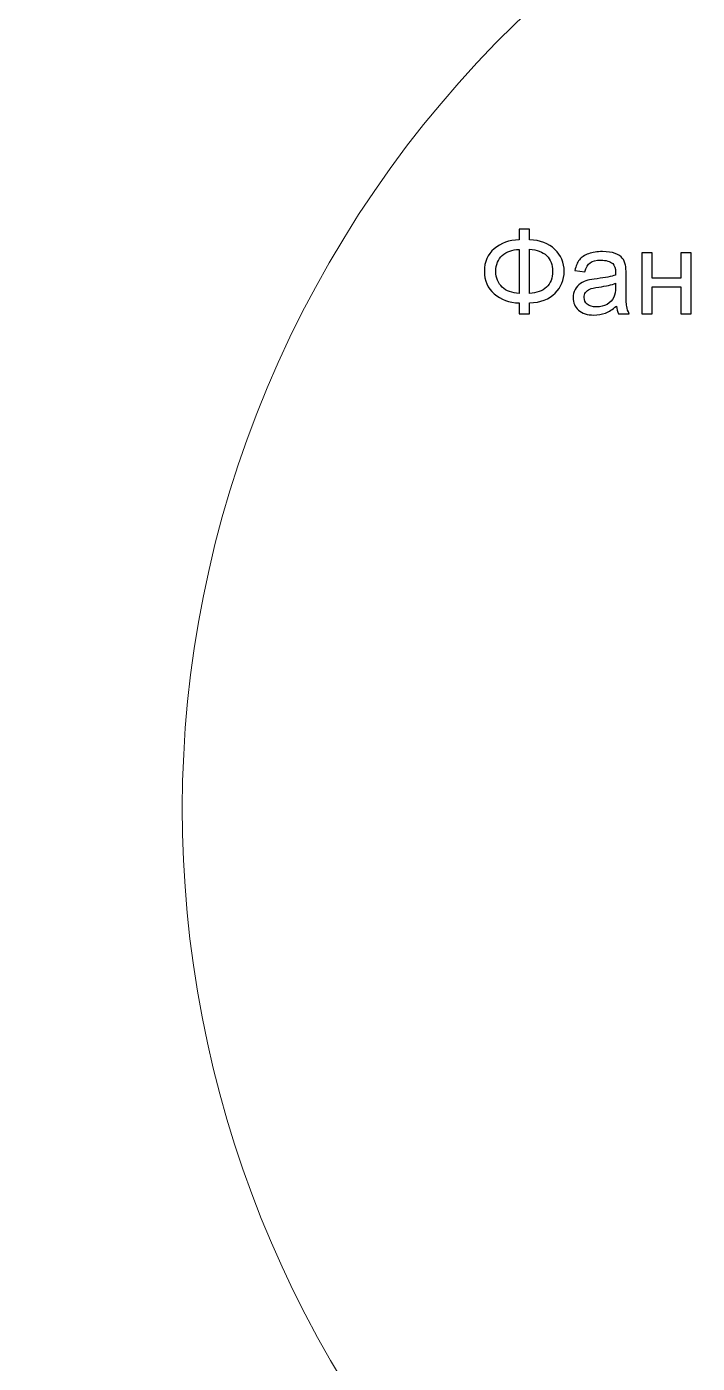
# Model space of a CAD drawing. Header units: millimetres. Extents: x -998 to 1016, y -1915 to 1914.
# Drawn here: x 656.8 to 736.4, y 843.8 to 1002.4 of the extents above; entities that cross this region are included whole.
import ezdxf

# ---------------------------------------------------------------- set-up
doc = ezdxf.new("R2010")
doc.units = ezdxf.units.MM
doc.header["$MEASUREMENT"] = 0
doc.layers.add('layer 1', color=7, linetype='Continuous')

msp = doc.modelspace()

# ---------------------------------------------------------------- linework, layer by layer
at = {"layer": 'layer 1', "color": 254, "lineweight": 20}
msp.add_open_spline([(917.903, 844.4337), (882.0045, 782.2557), (802.4977, 760.9519), (740.3197, 796.8504), (740.3197, 796.8504), (678.1417, 832.7489), (656.8379, 912.2557), (692.7364, 974.4337), (692.7364, 974.4337), (728.6349, 1036.6117), (808.1417, 1057.9155), (870.3197, 1022.017), (870.3197, 1022.017), (932.4977, 986.1185), (953.8015, 906.6117), (917.903, 844.4337)], degree=3, knots=[0, 0, 0, 0, 0.2, 0.2, 0.2, 0.2, 0.4, 0.4, 0.4, 0.4, 0.6, 0.6, 0.6, 0.6, 1, 1, 1, 1], dxfattribs=at)
at = {"layer": 'layer 1', "color": 250}
for points, knots in [([(715.2663, 977.1639), (715.2663, 977.1639), (715.2663, 978.4313), (715.2663, 978.4313), (715.2663, 978.4313), (715.2663, 978.4313), (716.5058, 978.4313), (716.5058, 978.4313), (716.5058, 978.4313), (716.5058, 978.4313), (716.5058, 977.1639), (716.5058, 977.1639), (716.5058, 977.1639), (717.7756, 977.0966), (718.7783, 976.7136), (719.5118, 976.0149), (719.5118, 976.0149), (720.2477, 975.3162), (720.6144, 974.4504), (720.6144, 973.4151), (720.6144, 973.4151), (720.6144, 972.4007), (720.2593, 971.5395), (719.5467, 970.8292), (719.5467, 970.8292), (718.834, 970.1213), (717.822, 969.729), (716.5058, 969.657), (716.5058, 969.657), (716.5058, 969.657), (716.5058, 968.3757), (716.5058, 968.3757), (716.5058, 968.3757), (716.5058, 968.3757), (715.2663, 968.3757), (715.2663, 968.3757), (715.2663, 968.3757), (715.2663, 968.3757), (715.2663, 969.657), (715.2663, 969.657), (715.2663, 969.657), (714.0871, 969.7034), (713.1052, 970.0632), (712.3207, 970.7387), (712.3207, 970.7387), (711.5361, 971.4119), (711.1438, 972.3055), (711.1438, 973.4151), (711.1438, 973.4151), (711.1438, 974.527), (711.5361, 975.4183), (712.3183, 976.0868), (712.3183, 976.0868), (713.1006, 976.7554), (714.0825, 977.1128), (715.2663, 977.1639)], [0, 0, 0, 0, 0.06666667, 0.06666667, 0.06666667, 0.06666667, 0.13333333, 0.13333333, 0.13333333, 0.13333333, 0.2, 0.2, 0.2, 0.2, 0.26666667, 0.26666667, 0.26666667, 0.26666667, 0.33333333, 0.33333333, 0.33333333, 0.33333333, 0.4, 0.4, 0.4, 0.4, 0.46666667, 0.46666667, 0.46666667, 0.46666667, 0.53333333, 0.53333333, 0.53333333, 0.53333333, 0.6, 0.6, 0.6, 0.6, 0.66666667, 0.66666667, 0.66666667, 0.66666667, 0.73333333, 0.73333333, 0.73333333, 0.73333333, 0.8, 0.8, 0.8, 0.8, 0.86666667, 0.86666667, 0.86666667, 0.86666667, 1, 1, 1, 1]), ([(715.2663, 976.0218), (714.4446, 975.9847), (713.7807, 975.7433), (713.2724, 975.293), (713.2724, 975.293), (712.764, 974.8427), (712.5087, 974.2159), (712.5087, 973.4105), (712.5087, 973.4105), (712.5087, 972.6143), (712.7594, 971.9899), (713.2608, 971.5349), (713.2608, 971.5349), (713.7621, 971.0799), (714.4307, 970.8362), (715.2663, 970.7991), (715.2663, 970.7991), (715.2663, 970.7991), (715.2663, 976.0218), (715.2663, 976.0218)], [0, 0, 0, 0, 0.16666667, 0.16666667, 0.16666667, 0.16666667, 0.33333333, 0.33333333, 0.33333333, 0.33333333, 0.5, 0.5, 0.5, 0.5, 0.66666667, 0.66666667, 0.66666667, 0.66666667, 1, 1, 1, 1]), ([(716.5058, 976.0358), (716.5058, 976.0358), (716.5058, 970.7851), (716.5058, 970.7851), (716.5058, 970.7851), (717.3577, 970.8269), (718.0263, 971.0753), (718.516, 971.5303), (718.516, 971.5303), (719.0058, 971.9852), (719.2495, 972.612), (719.2495, 973.4105), (719.2495, 973.4105), (719.2495, 974.195), (719.0105, 974.8148), (718.53, 975.2744), (718.53, 975.2744), (718.0495, 975.7317), (717.3763, 975.9847), (716.5058, 976.0358)], [0, 0, 0, 0, 0.16666667, 0.16666667, 0.16666667, 0.16666667, 0.33333333, 0.33333333, 0.33333333, 0.33333333, 0.5, 0.5, 0.5, 0.5, 0.66666667, 0.66666667, 0.66666667, 0.66666667, 1, 1, 1, 1]), ([(726.8168, 969.281), (726.3618, 968.8933), (725.9231, 968.6218), (725.503, 968.4616), (725.503, 968.4616), (725.0828, 968.3014), (724.6325, 968.2225), (724.1497, 968.2225), (724.1497, 968.2225), (723.3558, 968.2225), (722.7454, 968.4152), (722.3182, 968.8028), (722.3182, 968.8028), (721.8911, 969.1881), (721.6776, 969.6826), (721.6776, 970.2838), (721.6776, 970.2838), (721.6776, 970.6366), (721.7588, 970.9592), (721.919, 971.2517), (721.919, 971.2517), (722.0815, 971.5442), (722.2927, 971.7763), (722.5527, 971.9527), (722.5527, 971.9527), (722.815, 972.1291), (723.1075, 972.2638), (723.4348, 972.3543), (723.4348, 972.3543), (723.6762, 972.417), (724.0406, 972.4773), (724.5257, 972.5377), (724.5257, 972.5377), (725.5146, 972.6537), (726.2458, 972.7953), (726.7123, 972.9578), (726.7123, 972.9578), (726.717, 973.1249), (726.7193, 973.2317), (726.7193, 973.2758), (726.7193, 973.2758), (726.7193, 973.7726), (726.6032, 974.1231), (726.3711, 974.3273), (726.3711, 974.3273), (726.0578, 974.6036), (725.5912, 974.7405), (724.9737, 974.7405), (724.9737, 974.7405), (724.3958, 974.7405), (723.9686, 974.6384), (723.6947, 974.4364), (723.6947, 974.4364), (723.4185, 974.2345), (723.2166, 973.877), (723.0843, 973.3617), (723.0843, 973.3617), (723.0843, 973.3617), (721.8865, 973.5288), (721.8865, 973.5288), (721.8865, 973.5288), (721.9956, 974.0418), (722.1743, 974.4573), (722.425, 974.773), (722.425, 974.773), (722.6757, 975.0887), (723.0378, 975.3301), (723.5114, 975.5019), (723.5114, 975.5019), (723.9826, 975.6713), (724.5327, 975.7572), (725.1548, 975.7572), (725.1548, 975.7572), (725.7722, 975.7572), (726.2759, 975.6853), (726.6636, 975.539), (726.6636, 975.539), (727.0489, 975.3928), (727.3344, 975.2117), (727.5155, 974.9912), (727.5155, 974.9912), (727.6965, 974.7707), (727.8242, 974.4921), (727.8985, 974.1556), (727.8985, 974.1556), (727.938, 973.9467), (727.9588, 973.5706), (727.9588, 973.0298), (727.9588, 973.0298), (727.9588, 973.0298), (727.9588, 971.4049), (727.9588, 971.4049), (727.9588, 971.4049), (727.9588, 970.2698), (727.9844, 969.5526), (728.0354, 969.2485), (728.0354, 969.2485), (728.0842, 968.9444), (728.1863, 968.6542), (728.3349, 968.3757), (728.3349, 968.3757), (728.3349, 968.3757), (727.0536, 968.3757), (727.0536, 968.3757), (727.0536, 968.3757), (726.9305, 968.6334), (726.8516, 968.9351), (726.8168, 969.281)], [0, 0, 0, 0, 0.03571429, 0.03571429, 0.03571429, 0.03571429, 0.07142857, 0.07142857, 0.07142857, 0.07142857, 0.10714286, 0.10714286, 0.10714286, 0.10714286, 0.14285714, 0.14285714, 0.14285714, 0.14285714, 0.17857143, 0.17857143, 0.17857143, 0.17857143, 0.21428571, 0.21428571, 0.21428571, 0.21428571, 0.25, 0.25, 0.25, 0.25, 0.28571429, 0.28571429, 0.28571429, 0.28571429, 0.32142857, 0.32142857, 0.32142857, 0.32142857, 0.35714286, 0.35714286, 0.35714286, 0.35714286, 0.39285714, 0.39285714, 0.39285714, 0.39285714, 0.42857143, 0.42857143, 0.42857143, 0.42857143, 0.46428571, 0.46428571, 0.46428571, 0.46428571, 0.5, 0.5, 0.5, 0.5, 0.53571429, 0.53571429, 0.53571429, 0.53571429, 0.57142857, 0.57142857, 0.57142857, 0.57142857, 0.60714286, 0.60714286, 0.60714286, 0.60714286, 0.64285714, 0.64285714, 0.64285714, 0.64285714, 0.67857143, 0.67857143, 0.67857143, 0.67857143, 0.71428571, 0.71428571, 0.71428571, 0.71428571, 0.75, 0.75, 0.75, 0.75, 0.78571429, 0.78571429, 0.78571429, 0.78571429, 0.82142857, 0.82142857, 0.82142857, 0.82142857, 0.85714286, 0.85714286, 0.85714286, 0.85714286, 0.89285714, 0.89285714, 0.89285714, 0.89285714, 0.92857143, 0.92857143, 0.92857143, 0.92857143, 1, 1, 1, 1]), ([(729.8414, 975.604), (729.8414, 975.604), (731.067, 975.604), (731.067, 975.604), (731.067, 975.604), (731.067, 975.604), (731.067, 972.5957), (731.067, 972.5957), (731.067, 972.5957), (731.067, 972.5957), (734.4653, 972.5957), (734.4653, 972.5957), (734.4653, 972.5957), (734.4653, 972.5957), (734.4653, 975.604), (734.4653, 975.604), (734.4653, 975.604), (734.4653, 975.604), (735.6909, 975.604), (735.6909, 975.604), (735.6909, 975.604), (735.6909, 975.604), (735.6909, 968.3757), (735.6909, 968.3757), (735.6909, 968.3757), (735.6909, 968.3757), (734.4653, 968.3757), (734.4653, 968.3757), (734.4653, 968.3757), (734.4653, 968.3757), (734.4653, 971.579), (734.4653, 971.579), (734.4653, 971.579), (734.4653, 971.579), (731.067, 971.579), (731.067, 971.579), (731.067, 971.579), (731.067, 971.579), (731.067, 968.3757), (731.067, 968.3757), (731.067, 968.3757), (731.067, 968.3757), (729.8414, 968.3757), (729.8414, 968.3757), (729.8414, 968.3757), (729.8414, 968.3757), (729.8414, 975.604), (729.8414, 975.604)], [0, 0, 0, 0, 0.07692308, 0.07692308, 0.07692308, 0.07692308, 0.15384615, 0.15384615, 0.15384615, 0.15384615, 0.23076923, 0.23076923, 0.23076923, 0.23076923, 0.30769231, 0.30769231, 0.30769231, 0.30769231, 0.38461538, 0.38461538, 0.38461538, 0.38461538, 0.46153846, 0.46153846, 0.46153846, 0.46153846, 0.53846154, 0.53846154, 0.53846154, 0.53846154, 0.61538462, 0.61538462, 0.61538462, 0.61538462, 0.69230769, 0.69230769, 0.69230769, 0.69230769, 0.76923077, 0.76923077, 0.76923077, 0.76923077, 0.84615385, 0.84615385, 0.84615385, 0.84615385, 1, 1, 1, 1]), ([(726.7193, 971.9968), (726.2736, 971.8158), (725.6051, 971.6626), (724.7138, 971.5372), (724.7138, 971.5372), (724.2077, 971.4653), (723.8503, 971.384), (723.6413, 971.2935), (723.6413, 971.2935), (723.4324, 971.203), (723.2723, 971.0707), (723.1585, 970.8989), (723.1585, 970.8989), (723.0448, 970.7248), (722.9868, 970.5321), (722.9868, 970.3186), (722.9868, 970.3186), (722.9868, 969.9959), (723.1098, 969.7243), (723.3582, 969.5085), (723.3582, 969.5085), (723.6065, 969.2926), (723.9686, 969.1835), (724.4445, 969.1835), (724.4445, 969.1835), (724.9157, 969.1835), (725.3359, 969.2856), (725.7049, 969.4922), (725.7049, 969.4922), (726.0717, 969.6965), (726.3433, 969.9774), (726.515, 970.3325), (726.515, 970.3325), (726.6473, 970.6087), (726.7123, 971.0149), (726.7123, 971.5511), (726.7123, 971.5511), (726.7123, 971.5511), (726.7193, 971.9968), (726.7193, 971.9968)], [0, 0, 0, 0, 0.09090909, 0.09090909, 0.09090909, 0.09090909, 0.18181818, 0.18181818, 0.18181818, 0.18181818, 0.27272727, 0.27272727, 0.27272727, 0.27272727, 0.36363636, 0.36363636, 0.36363636, 0.36363636, 0.45454545, 0.45454545, 0.45454545, 0.45454545, 0.54545455, 0.54545455, 0.54545455, 0.54545455, 0.63636364, 0.63636364, 0.63636364, 0.63636364, 0.72727273, 0.72727273, 0.72727273, 0.72727273, 0.81818182, 0.81818182, 0.81818182, 0.81818182, 1, 1, 1, 1])]:
    msp.add_open_spline(points, degree=3, knots=knots, dxfattribs=at)

doc.saveas('drawing.dxf')
